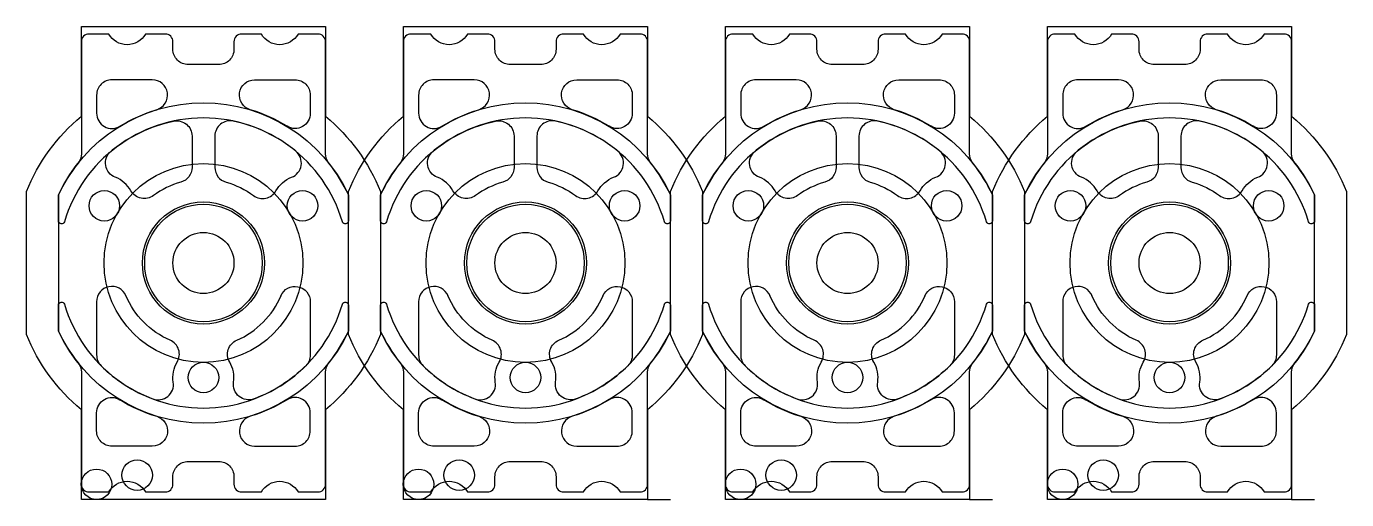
# Model space of a CAD drawing. Header units: inches. Extents: x -3.6 to 82.9, y 0 to 31.
import ezdxf

# ---------------------------------------------------------------- set-up
doc = ezdxf.new("R2010")
doc.units = ezdxf.units.IN
doc.header["$MEASUREMENT"] = 0
doc.layers.add('溝', color=4, linetype='Continuous')
doc.layers.add('穴', color=2, linetype='Continuous')

msp = doc.modelspace()

# ---------------------------------------------------------------- linework, layer by layer
for p, q in [((37.1, 0), (38.6, 0)), ((58.2, 0), (59.7, 0)), ((79.3, 0), (80.8, 0))]:
    msp.add_line(p, q)
for points in [[(17.5, 18.257), (17.5, 19.972, 0.058059), (16.217, 22.036, -0.169586), (16, 22.659), (16, 30, 0.414214), (15.5, 30.5), (14.2, 30.5, -0.583333), (11.8, 30.5), (10.5, 30.5, 0.414214), (10, 30), (10, 29.5, -0.414214), (9, 28.5), (7, 28.5, -0.414214), (6, 29.5), (6, 30, 0.414214), (5.5, 30.5), (4.2, 30.5, -0.583333), (1.8, 30.5), (0.5, 30.5, 0.414214), (0, 30), (0, 22.659, -0.169586), (-0.217, 22.036, 0.058059), (-1.5, 19.972), (-1.5, 18.257), (-1.5, 12.743), (-1.5, 11.028, 0.058059), (-0.217, 8.964, -0.169586), (0, 8.341), (0, 1, 0.414214), (0.5, 0.5), (1.8, 0.5, -0.583333), (4.2, 0.5), (5.5, 0.5, 0.414214), (6, 1), (6, 1.5, -0.414214), (7, 2.5), (9, 2.5, -0.414214), (10, 1.5), (10, 1, 0.414214), (10.5, 0.5), (11.8, 0.5, -0.583333), (14.2, 0.5), (15.5, 0.5, 0.414214), (16, 1), (16, 8.341, -0.169586), (16.217, 8.964, 0.058059), (17.5, 11.028), (17.5, 12.743)], [(38.6, 18.257), (38.6, 19.972, 0.058059), (37.317, 22.036, -0.169586), (37.1, 22.659), (37.1, 30, 0.414214), (36.6, 30.5), (35.3, 30.5, -0.583333), (32.9, 30.5), (31.6, 30.5, 0.414214), (31.1, 30), (31.1, 29.5, -0.414214), (30.1, 28.5), (28.1, 28.5, -0.414214), (27.1, 29.5), (27.1, 30, 0.414214), (26.6, 30.5), (25.3, 30.5, -0.583333), (22.9, 30.5), (21.6, 30.5, 0.414214), (21.1, 30), (21.1, 22.659, -0.169586), (20.883, 22.036, 0.058059), (19.6, 19.972), (19.6, 18.257), (19.6, 12.743), (19.6, 11.028, 0.058059), (20.883, 8.964, -0.169586), (21.1, 8.341), (21.1, 1, 0.414214), (21.6, 0.5), (22.9, 0.5, -0.583333), (25.3, 0.5), (26.6, 0.5, 0.414214), (27.1, 1), (27.1, 1.5, -0.414214), (28.1, 2.5), (30.1, 2.5, -0.414214), (31.1, 1.5), (31.1, 1, 0.414214), (31.6, 0.5), (32.9, 0.5, -0.583333), (35.3, 0.5), (36.6, 0.5, 0.414214), (37.1, 1), (37.1, 8.341, -0.169586), (37.317, 8.964, 0.058059), (38.6, 11.028), (38.6, 12.743)], [(59.7, 18.257), (59.7, 19.972, 0.058059), (58.417, 22.036, -0.169586), (58.2, 22.659), (58.2, 30, 0.414214), (57.7, 30.5), (56.4, 30.5, -0.583333), (54, 30.5), (52.7, 30.5, 0.414214), (52.2, 30), (52.2, 29.5, -0.414214), (51.2, 28.5), (49.2, 28.5, -0.414214), (48.2, 29.5), (48.2, 30, 0.414214), (47.7, 30.5), (46.4, 30.5, -0.583333), (44, 30.5), (42.7, 30.5, 0.414214), (42.2, 30), (42.2, 22.659, -0.169586), (41.983, 22.036, 0.058059), (40.7, 19.972), (40.7, 18.257), (40.7, 12.743), (40.7, 11.028, 0.058059), (41.983, 8.964, -0.169586), (42.2, 8.341), (42.2, 1, 0.414214), (42.7, 0.5), (44, 0.5, -0.583333), (46.4, 0.5), (47.7, 0.5, 0.414214), (48.2, 1), (48.2, 1.5, -0.414214), (49.2, 2.5), (51.2, 2.5, -0.414214), (52.2, 1.5), (52.2, 1, 0.414214), (52.7, 0.5), (54, 0.5, -0.583333), (56.4, 0.5), (57.7, 0.5, 0.414214), (58.2, 1), (58.2, 8.341, -0.169586), (58.417, 8.964, 0.058059), (59.7, 11.028), (59.7, 12.743)], [(80.8, 18.257), (80.8, 19.972, 0.058059), (79.517, 22.036, -0.169586), (79.3, 22.659), (79.3, 30, 0.414214), (78.8, 30.5), (77.5, 30.5, -0.583333), (75.1, 30.5), (73.8, 30.5, 0.414214), (73.3, 30), (73.3, 29.5, -0.414214), (72.3, 28.5), (70.3, 28.5, -0.414214), (69.3, 29.5), (69.3, 30, 0.414214), (68.8, 30.5), (67.5, 30.5, -0.583333), (65.1, 30.5), (63.8, 30.5, 0.414214), (63.3, 30), (63.3, 22.659, -0.169586), (63.083, 22.036, 0.058059), (61.8, 19.972), (61.8, 18.257), (61.8, 12.743), (61.8, 11.028, 0.058059), (63.083, 8.964, -0.169586), (63.3, 8.341), (63.3, 1, 0.414214), (63.8, 0.5), (65.1, 0.5, -0.583333), (67.5, 0.5), (68.8, 0.5, 0.414214), (69.3, 1), (69.3, 1.5, -0.414214), (70.3, 2.5), (72.3, 2.5, -0.414214), (73.3, 1.5), (73.3, 1, 0.414214), (73.8, 0.5), (75.1, 0.5, -0.583333), (77.5, 0.5), (78.8, 0.5, 0.414214), (79.3, 1), (79.3, 8.341, -0.169586), (79.517, 8.964, 0.058059), (80.8, 11.028), (80.8, 12.743)]]:
    msp.add_lwpolyline(points, format="xyb", close=True)
for centre in [(8, 15.5), (29.1, 15.5), (50.2, 15.5), (71.3, 15.5)]:
    msp.add_circle(centre, 2)
at = {"layer": '溝'}
for points in [[(0, 0), (0, 5.882, -0.123926), (-3.6, 10.816), (-3.6, 20.184, -0.123926), (0, 25.118), (0, 31), (16, 31), (16, 25.118, -0.123926), (19.6, 20.184), (19.6, 10.816, -0.123926), (16, 5.882), (16, 0), (0, 0)], [(21.1, 0), (21.1, 5.882, -0.123926), (17.5, 10.816), (17.5, 20.184, -0.123926), (21.1, 25.118), (21.1, 31), (37.1, 31), (37.1, 25.118, -0.123926), (40.7, 20.184), (40.7, 10.816, -0.123926), (37.1, 5.882), (37.1, 0), (21.1, 0)], [(42.2, 0), (42.2, 5.882, -0.123926), (38.6, 10.816), (38.6, 20.184, -0.123926), (42.2, 25.118), (42.2, 31), (58.2, 31), (58.2, 25.118, -0.123926), (61.8, 20.184), (61.8, 10.816, -0.123926), (58.2, 5.882), (58.2, 0), (42.2, 0)], [(63.3, 0), (63.3, 5.882, -0.123926), (59.7, 10.816), (59.7, 20.184, -0.123926), (63.3, 25.118), (63.3, 31), (79.3, 31), (79.3, 25.118, -0.123926), (82.9, 20.184), (82.9, 10.816, -0.123926), (79.3, 5.882), (79.3, 0), (63.3, 0)]]:
    msp.add_lwpolyline(points, format="xyb", dxfattribs=at)
for points in [[(8, 26, -0.290485), (17.5, 19.972), (17.5, 18.257, -0.865376), (17.108, 18.2, 0.332116), (8, 25, 0.332116), (-1.108, 18.2, -0.865376), (-1.5, 18.257), (-1.5, 19.972, -0.290485)], [(29.1, 26, -0.290485), (38.6, 19.972), (38.6, 18.257, -0.865376), (38.208, 18.2, 0.332116), (29.1, 25, 0.332116), (19.992, 18.2, -0.865376), (19.6, 18.257), (19.6, 19.972, -0.290485)], [(50.2, 26, -0.290485), (59.7, 19.972), (59.7, 18.257, -0.865376), (59.308, 18.2, 0.332116), (50.2, 25, 0.332116), (41.092, 18.2, -0.865376), (40.7, 18.257), (40.7, 19.972, -0.290485)], [(71.3, 26, -0.290485), (80.8, 19.972), (80.8, 18.257, -0.865376), (80.408, 18.2, 0.332116), (71.3, 25, 0.332116), (62.192, 18.2, -0.865376), (61.8, 18.257), (61.8, 19.972, -0.290485)], [(-1.5, 11.028), (-1.5, 12.743, -0.865376), (-1.108, 12.8, 0.74658), (17.108, 12.8, -0.865376), (17.5, 12.743), (17.5, 11.028, -0.634512)], [(19.6, 11.028), (19.6, 12.743, -0.865376), (19.992, 12.8, 0.74658), (38.208, 12.8, -0.865376), (38.6, 12.743), (38.6, 11.028, -0.634512)], [(40.7, 11.028), (40.7, 12.743, -0.865376), (41.092, 12.8, 0.74658), (59.308, 12.8, -0.865376), (59.7, 12.743), (59.7, 11.028, -0.634512)], [(61.8, 11.028), (61.8, 12.743, -0.865376), (62.192, 12.8, 0.74658), (80.408, 12.8, -0.865376), (80.8, 12.743), (80.8, 11.028, -0.634512)]]:
    msp.add_lwpolyline(points, format="xyb", close=True, dxfattribs=at)
for centre, radius in [((8, 15.5), 6.513), ((29.1, 15.5), 6.513), ((50.2, 15.5), 6.513), ((71.3, 15.5), 6.513), ((8, 15.5), 3.85), ((29.1, 15.5), 3.85), ((50.2, 15.5), 3.85), ((71.3, 15.5), 3.85), ((3.655, 1.603), 1), ((24.755, 1.603), 1), ((45.855, 1.603), 1), ((66.955, 1.603), 1), ((0.995, 1.001), 1), ((22.095, 1.001), 1), ((43.195, 1.001), 1), ((64.295, 1.001), 1)]:
    msp.add_circle(centre, radius, dxfattribs=at)
at = {"layer": '穴'}
for points in [[(1, 25.311, 0.585811), (2.522, 24.458, -0.063316), (4.938, 25.543, 0.861979), (4.646, 27.5), (2, 27.5, 0.414214), (1, 26.5)], [(15, 25.311, -0.585811), (13.478, 24.458, 0.063316), (11.062, 25.543, -0.861979), (11.354, 27.5), (14, 27.5, -0.414214), (15, 26.5)], [(22.1, 25.311, 0.585811), (23.622, 24.458, -0.063316), (26.038, 25.543, 0.861979), (25.746, 27.5), (23.1, 27.5, 0.414214), (22.1, 26.5)], [(36.1, 25.311, -0.585811), (34.578, 24.458, 0.063316), (32.162, 25.543, -0.861979), (32.454, 27.5), (35.1, 27.5, -0.414214), (36.1, 26.5)], [(43.2, 25.311, 0.585811), (44.722, 24.458, -0.063316), (47.138, 25.543, 0.861979), (46.846, 27.5), (44.2, 27.5, 0.414214), (43.2, 26.5)], [(57.2, 25.311, -0.585811), (55.678, 24.458, 0.063316), (53.262, 25.543, -0.861979), (53.554, 27.5), (56.2, 27.5, -0.414214), (57.2, 26.5)], [(64.3, 25.311, 0.585811), (65.822, 24.458, -0.063316), (68.238, 25.543, 0.861979), (67.946, 27.5), (65.3, 27.5, 0.414214), (64.3, 26.5)], [(78.3, 25.311, -0.585811), (76.778, 24.458, 0.063316), (74.362, 25.543, -0.861979), (74.654, 27.5), (77.3, 27.5, -0.414214), (78.3, 26.5)], [(7.25, 23.818), (7.25, 21.76, -0.336447), (6.519, 20.797, 0.091929), (4.719, 19.914, -0.452389), (3.25, 20.228, 0.174919), (2.223, 21.117, -0.573595), (1.945, 22.82, -0.12152), (6.044, 24.796, -0.476339)], [(8.75, 23.818), (8.75, 21.76, 0.336447), (9.481, 20.797, -0.091929), (11.281, 19.914, 0.452389), (12.75, 20.228, -0.174919), (13.777, 21.117, 0.573595), (14.055, 22.82, 0.12152), (9.956, 24.796, 0.476339)], [(28.35, 23.818), (28.35, 21.76, -0.336447), (27.619, 20.797, 0.091929), (25.819, 19.914, -0.452389), (24.35, 20.228, 0.174919), (23.323, 21.117, -0.573595), (23.045, 22.82, -0.12152), (27.144, 24.796, -0.476339)], [(29.85, 23.818), (29.85, 21.76, 0.336447), (30.581, 20.797, -0.091929), (32.381, 19.914, 0.452389), (33.85, 20.228, -0.174919), (34.877, 21.117, 0.573595), (35.155, 22.82, 0.12152), (31.056, 24.796, 0.476339)], [(49.45, 23.818), (49.45, 21.76, -0.336447), (48.719, 20.797, 0.091929), (46.919, 19.914, -0.452389), (45.45, 20.228, 0.174919), (44.423, 21.117, -0.573595), (44.145, 22.82, -0.12152), (48.244, 24.796, -0.476339)], [(50.95, 23.818), (50.95, 21.76, 0.336447), (51.681, 20.797, -0.091929), (53.481, 19.914, 0.452389), (54.95, 20.228, -0.174919), (55.977, 21.117, 0.573595), (56.255, 22.82, 0.12152), (52.156, 24.796, 0.476339)], [(70.55, 23.818), (70.55, 21.76, -0.336447), (69.819, 20.797, 0.091929), (68.019, 19.914, -0.452389), (66.55, 20.228, 0.174919), (65.523, 21.117, -0.573595), (65.245, 22.82, -0.12152), (69.344, 24.796, -0.476339)], [(72.05, 23.818), (72.05, 21.76, 0.336447), (72.781, 20.797, -0.091929), (74.581, 19.914, 0.452389), (76.05, 20.228, -0.174919), (77.077, 21.117, 0.573595), (77.355, 22.82, 0.12152), (73.256, 24.796, 0.476339)], [(1, 5.689, -0.585811), (2.522, 6.542, 0.063316), (4.938, 5.457, -0.861979), (4.646, 3.5), (2, 3.5, -0.414214), (1, 4.5)], [(15, 5.689, 0.585811), (13.478, 6.542, -0.063316), (11.062, 5.457, 0.861979), (11.354, 3.5), (14, 3.5, 0.414214), (15, 4.5)], [(22.1, 5.689, -0.585811), (23.622, 6.542, 0.063316), (26.038, 5.457, -0.861979), (25.746, 3.5), (23.1, 3.5, -0.414214), (22.1, 4.5)], [(36.1, 5.689, 0.585811), (34.578, 6.542, -0.063316), (32.162, 5.457, 0.861979), (32.454, 3.5), (35.1, 3.5, 0.414214), (36.1, 4.5)], [(43.2, 5.689, -0.585811), (44.722, 6.542, 0.063316), (47.138, 5.457, -0.861979), (46.846, 3.5), (44.2, 3.5, -0.414214), (43.2, 4.5)], [(57.2, 5.689, 0.585811), (55.678, 6.542, -0.063316), (53.262, 5.457, 0.861979), (53.554, 3.5), (56.2, 3.5, 0.414214), (57.2, 4.5)], [(64.3, 5.689, -0.585811), (65.822, 6.542, 0.063316), (68.238, 5.457, -0.861979), (67.946, 3.5), (65.3, 3.5, -0.414214), (64.3, 4.5)], [(78.3, 5.689, 0.585811), (76.778, 6.542, -0.063316), (74.362, 5.457, 0.861979), (74.654, 3.5), (77.3, 3.5, 0.414214), (78.3, 4.5)]]:
    msp.add_lwpolyline(points, format="xyb", close=True, dxfattribs=at)
for points in [[(2.925, 13.347, 0.82165), (1, 12.966), (1, 9.479, 0.199362), (1.294, 8.771, 0.107227), (4.685, 6.597, 0.572133), (6.023, 7.685, -0.173623), (6.281, 9.009, 0.452514), (5.817, 10.438, -0.193814), (2.918, 13.364, -0.193814)], [(13.075, 13.347, -0.82165), (15, 12.966), (15, 9.479, -0.199362), (14.706, 8.771, -0.107227), (11.315, 6.597, -0.572133), (9.977, 7.685, 0.173623), (9.719, 9.009, -0.452514), (10.183, 10.438, 0.193814), (13.082, 13.364, 0.193814)], [(24.025, 13.347, 0.82165), (22.1, 12.966), (22.1, 9.479, 0.199362), (22.394, 8.771, 0.107227), (25.785, 6.597, 0.572133), (27.123, 7.685, -0.173623), (27.381, 9.009, 0.452514), (26.917, 10.438, -0.193814), (24.018, 13.364, -0.193814)], [(34.175, 13.347, -0.82165), (36.1, 12.966), (36.1, 9.479, -0.199362), (35.806, 8.771, -0.107227), (32.415, 6.597, -0.572133), (31.077, 7.685, 0.173623), (30.819, 9.009, -0.452514), (31.283, 10.438, 0.193814), (34.182, 13.364, 0.193814)], [(45.125, 13.347, 0.82165), (43.2, 12.966), (43.2, 9.479, 0.199362), (43.494, 8.771, 0.107227), (46.885, 6.597, 0.572133), (48.223, 7.685, -0.173623), (48.481, 9.009, 0.452514), (48.017, 10.438, -0.193814), (45.118, 13.364, -0.193814)], [(55.275, 13.347, -0.82165), (57.2, 12.966), (57.2, 9.479, -0.199362), (56.906, 8.771, -0.107227), (53.515, 6.597, -0.572133), (52.177, 7.685, 0.173623), (51.919, 9.009, -0.452514), (52.383, 10.438, 0.193814), (55.282, 13.364, 0.193814)], [(66.225, 13.347, 0.82165), (64.3, 12.966), (64.3, 9.479, 0.199362), (64.594, 8.771, 0.107227), (67.985, 6.597, 0.572133), (69.323, 7.685, -0.173623), (69.581, 9.009, 0.452514), (69.117, 10.438, -0.193814), (66.218, 13.364, -0.193814)], [(76.375, 13.347, -0.82165), (78.3, 12.966), (78.3, 9.479, -0.199362), (78.006, 8.771, -0.107227), (74.615, 6.597, -0.572133), (73.277, 7.685, 0.173623), (73.019, 9.009, -0.452514), (73.483, 10.438, 0.193814), (76.382, 13.364, 0.193814)]]:
    msp.add_lwpolyline(points, format="xyb", dxfattribs=at)
for centre, radius in [((1.505, 19.25), 1), ((14.495, 19.25), 1), ((22.605, 19.25), 1), ((35.595, 19.25), 1), ((43.705, 19.25), 1), ((56.695, 19.25), 1), ((64.805, 19.25), 1), ((77.795, 19.25), 1), ((8, 15.5), 4), ((29.1, 15.5), 4), ((50.2, 15.5), 4), ((71.3, 15.5), 4), ((8, 8), 1), ((29.1, 8), 1), ((50.2, 8), 1), ((71.3, 8), 1)]:
    msp.add_circle(centre, radius, dxfattribs=at)

doc.saveas('drawing.dxf')
